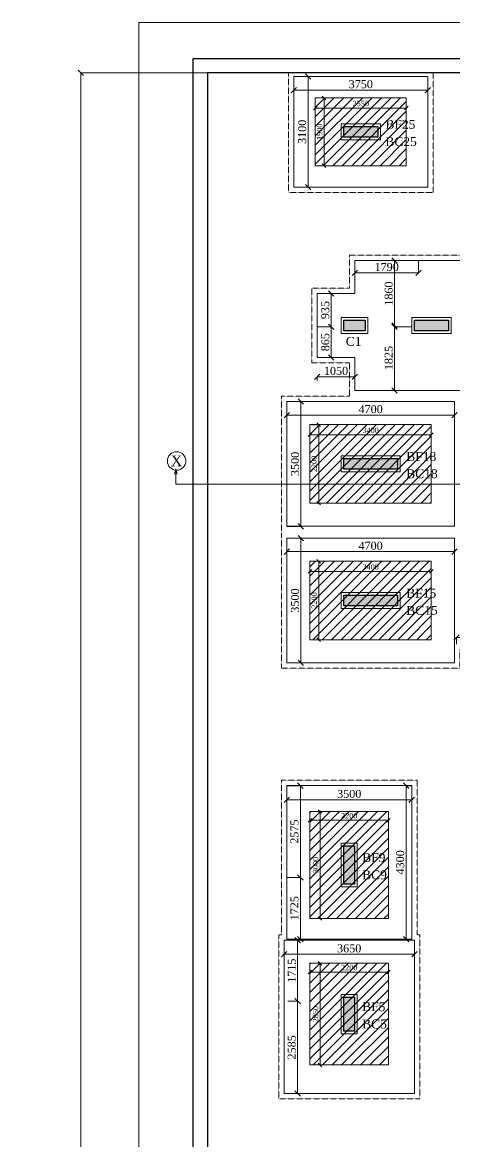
# Model space of a CAD drawing. Header units: inches. Extents: x 10943721 to 11147402, y -2794197 to -2693110.
# Drawn here: x 11012757 to 11024865, y -2724487 to -2693110 of the extents above; entities that cross this region are included whole.
import ezdxf

# ---------------------------------------------------------------- set-up
doc = ezdxf.new("R2010")
doc.units = ezdxf.units.IN
doc.header["$LTSCALE"] = 0.5
doc.header["$MEASUREMENT"] = 0
doc.header["$PDMODE"] = 34
doc.header["$PDSIZE"] = 50
doc.linetypes.add('HIDDEN', pattern=[9.525, 6.35, -3.175])
doc.layers.get('0').update_dxf_attribs({"lineweight": 0})
for name, color, linetype, lineweight in [('S-C0-UP TO B1', 4, 'Continuous', 30), ('S-C3-UP TO HP', 6, 'Continuous', 25), ('S-FOUND-PEDESTAL', 8, 'Continuous', 5), ('S-FOUND-TEXT COL', 7, 'Continuous', 0), ('S-FOUND-TEXT FOOTING', 7, 'Continuous', 0), ('S-SECTION-MARK', 124, 'Continuous', 0), ('S_FOUND-TEXT', 7, 'Continuous', 0), ('S_FOUND_DIM', 7, 'Continuous', 9), ('S_FOUND_DIM-1', 7, 'Continuous', 9), ('S_FOUND_EXCAVATION', 253, 'HIDDEN', 5), ('S_FOUND_FOOTING', 7, 'Continuous', 15), ('S_FOUND_FOOTING-1', 7, 'Continuous', 9)]:
    doc.layers.add(name, color=color, linetype=linetype, lineweight=lineweight)
doc.layers.add('S_HATCH', color=250, linetype='Continuous', lineweight=5, transparency=0.5)
doc.styles.add('SHEET TEXT', font='times.ttf')
doc.styles.get("Standard").update_dxf_attribs({"font": 'times.ttf'})
doc.styles.add('TEXT', font='times.ttf')
doc.dimstyles.new('DIM FOOTING', dxfattribs={"dimtxt": 250, "dimasz": 150, "dimexe": 0.18, "dimexo": 0.0625, "dimgap": 50, "dimtad": 1, "dimtoh": 1, "dimdec": 0, "dimzin": 0, "dimdsep": 46, "dimtxsty": 'Standard', "dimblk": 'OBLIQUE', "dimcen": 0.09, "dimclrd": 256, "dimclre": 256, "dimclrt": 256, "dimadec": 0, "dimazin": 0, "dimtfac": 1, "dimtdec": 0, "dimtofl": 0, "dimtmove": 0, "dimatfit": 3, "dimfxl": 1, "dimtolj": 1, "dimtzin": 0, "dimlwd": -1, "dimlwe": -1, "dimarcsym": 0})
doc.dimstyles.new('S_DIM', dxfattribs={"dimtxt": 75, "dimasz": 35, "dimexe": 35, "dimexo": 50, "dimgap": 25, "dimtad": 1, "dimdec": 0, "dimzin": 0, "dimdsep": 46, "dimtxsty": 'Standard', "dimblk": 'OBLIQUE', "dimcen": 0.09, "dimdle": 15, "dimclrd": 256, "dimclre": 256, "dimclrt": 256, "dimadec": 0, "dimazin": 0, "dimtfac": 1, "dimtdec": 0, "dimtofl": 0, "dimtmove": 0, "dimatfit": 3, "dimfxl": 1, "dimtolj": 1, "dimtzin": 0, "dimlwd": -1, "dimlwe": -1, "dimarcsym": 0})
doc.dimstyles.get("Standard").update_dxf_attribs({"dimtxt": 0.18, "dimasz": 0.18, "dimexe": 0.18, "dimexo": 0.0625, "dimgap": 0.09, "dimtad": 0, "dimtih": 1, "dimtoh": 1, "dimdec": 4, "dimzin": 0, "dimdsep": 46, "dimtxsty": 'Standard', "dimcen": 0.09, "dimadec": 0, "dimazin": 0, "dimtfac": 1, "dimtdec": 4, "dimtofl": 0, "dimtmove": 0, "dimatfit": 3, "dimfxl": 1, "dimtolj": 1, "dimtzin": 0, "dimarcsym": 0})

# ---------------------------------------------------------------- blocks, each defined once
blk = doc.blocks.new('_Oblique')
at = {"color": 0, "linetype": 'ByBlock', "lineweight": -2}
blk.add_line((-0.5, -0.5), (0.5, 0.5), dxfattribs=at)
blk = doc.blocks.new('*D156')
at = {"layer": 'Defpoints', "color": 0, "transparency": 16777216}
for p in [(11020087, -2718838), (11023737, -2718838), (11020087, -2719235)]:
    blk.add_point(p, dxfattribs=at)
at = {"layer": 'S_FOUND_DIM', "transparency": 16777216}
for p, q in [((11020087, -2718838), (11020087, -2719235)), ((11023737, -2718838), (11023737, -2719235)), ((11023737, -2719235), (11020087, -2719235))]:
    blk.add_line(p, q, dxfattribs=at)
at = {"layer": 'S_FOUND_DIM', "transparency": 16777216, "xscale": 150, "yscale": 150, "zscale": 150, "rotation": 180}
blk.add_blockref('_Oblique', (11020087, -2719235), dxfattribs=at)
at = {"layer": 'S_FOUND_DIM', "transparency": 16777216, "xscale": 150, "yscale": 150, "zscale": 150}
blk.add_blockref('_Oblique', (11023737, -2719235), dxfattribs=at)
at = {"layer": 'S_FOUND_DIM', "transparency": 16777216, "insert": (11021912, -2719070), "char_height": 225, "attachment_point": 5}
blk.add_mtext('\\A1;3650', dxfattribs=at)
blk = doc.blocks.new('*D157')
at = {"layer": 'Defpoints', "color": 0, "transparency": 16777216}
for p in [(11020087, -2718838), (11020468, -2718838), (11020189, -2720553)]:
    blk.add_point(p, dxfattribs=at)
at = {"layer": 'S_FOUND_DIM', "transparency": 16777216}
for p, q in [((11020087, -2718838), (11020468, -2718838)), ((11020468, -2720553), (11020468, -2718838)), ((11020189, -2720553), (11020468, -2720553))]:
    blk.add_line(p, q, dxfattribs=at)
at = {"layer": 'S_FOUND_DIM', "transparency": 16777216, "xscale": 150, "yscale": 150, "zscale": 150}
for p, rotation in [((11020468, -2718838), 90), ((11020468, -2720553), 270)]:
    blk.add_blockref('_Oblique', p, dxfattribs=dict(at, rotation=rotation))
at = {"layer": 'S_FOUND_DIM', "transparency": 16777216, "insert": (11020303, -2719695), "char_height": 225, "attachment_point": 5, "rotation": 90}
blk.add_mtext('\\A1;1715', dxfattribs=at)
blk = doc.blocks.new('*D158')
at = {"layer": 'Defpoints', "color": 0, "transparency": 16777216}
for p in [(11020812, -2719488), (11020812, -2722338), (11021096, -2722338)]:
    blk.add_point(p, dxfattribs=at)
at = {"layer": 'S_FOUND_DIM-1', "transparency": 16777216}
for p, q in [((11020862, -2719488), (11021131, -2719488)), ((11021096, -2719473), (11021096, -2722353)), ((11020862, -2722338), (11021131, -2722338))]:
    blk.add_line(p, q, dxfattribs=at)
at = {"layer": 'S_FOUND_DIM-1', "transparency": 16777216, "xscale": 100, "yscale": 100, "zscale": 100}
for p, rotation in [((11021096, -2719488), 90), ((11021096, -2722338), 270)]:
    blk.add_blockref('_Oblique', p, dxfattribs=dict(at, rotation=rotation))
at = {"layer": 'S_FOUND_DIM-1', "transparency": 16777216, "insert": (11020970, -2720913), "char_height": 150, "attachment_point": 5, "rotation": 90}
blk.add_mtext('\\A1;2850', dxfattribs=at)
blk = doc.blocks.new('*D159')
at = {"layer": 'Defpoints', "color": 0, "transparency": 16777216}
for p in [(11020812, -2719488), (11023012, -2719488), (11023012, -2719734)]:
    blk.add_point(p, dxfattribs=at)
at = {"layer": 'S_FOUND_DIM-1', "transparency": 16777216}
for p, q in [((11020812, -2719538), (11020812, -2719769)), ((11023012, -2719538), (11023012, -2719769)), ((11020797, -2719734), (11023027, -2719734))]:
    blk.add_line(p, q, dxfattribs=at)
at = {"layer": 'S_FOUND_DIM-1', "transparency": 16777216, "xscale": 100, "yscale": 100, "zscale": 100, "rotation": 180}
blk.add_blockref('_Oblique', (11020812, -2719734), dxfattribs=at)
at = {"layer": 'S_FOUND_DIM-1', "transparency": 16777216, "xscale": 100, "yscale": 100, "zscale": 100}
blk.add_blockref('_Oblique', (11023012, -2719734), dxfattribs=at)
at = {"layer": 'S_FOUND_DIM-1', "transparency": 16777216, "insert": (11021912, -2719607), "char_height": 150, "attachment_point": 5}
blk.add_mtext('\\A1;2200', dxfattribs=at)
blk = doc.blocks.new('*D170')
at = {"layer": 'Defpoints', "color": 0, "transparency": 16777216}
for p in [(11020162, -2714508), (11023662, -2714508), (11020162, -2714905)]:
    blk.add_point(p, dxfattribs=at)
at = {"layer": 'S_FOUND_DIM', "transparency": 16777216}
for p, q in [((11020162, -2714508), (11020162, -2714905)), ((11023662, -2714508), (11023662, -2714905)), ((11023662, -2714905), (11020162, -2714905))]:
    blk.add_line(p, q, dxfattribs=at)
at = {"layer": 'S_FOUND_DIM', "transparency": 16777216, "xscale": 150, "yscale": 150, "zscale": 150, "rotation": 180}
blk.add_blockref('_Oblique', (11020162, -2714905), dxfattribs=at)
at = {"layer": 'S_FOUND_DIM', "transparency": 16777216, "xscale": 150, "yscale": 150, "zscale": 150}
blk.add_blockref('_Oblique', (11023662, -2714905), dxfattribs=at)
at = {"layer": 'S_FOUND_DIM', "transparency": 16777216, "insert": (11021912, -2714740), "char_height": 225, "attachment_point": 5}
blk.add_mtext('\\A1;3500', dxfattribs=at)
blk = doc.blocks.new('*D171')
at = {"layer": 'Defpoints', "color": 0, "transparency": 16777216}
for p in [(11020162, -2714508), (11020543, -2714508), (11020162, -2717083)]:
    blk.add_point(p, dxfattribs=at)
at = {"layer": 'S_FOUND_DIM', "transparency": 16777216}
for p, q in [((11020162, -2714508), (11020543, -2714508)), ((11020543, -2717083), (11020543, -2714508)), ((11020162, -2717083), (11020543, -2717083))]:
    blk.add_line(p, q, dxfattribs=at)
at = {"layer": 'S_FOUND_DIM', "transparency": 16777216, "xscale": 150, "yscale": 150, "zscale": 150}
for p, rotation in [((11020543, -2714508), 90), ((11020543, -2717083), 270)]:
    blk.add_blockref('_Oblique', p, dxfattribs=dict(at, rotation=rotation))
at = {"layer": 'S_FOUND_DIM', "transparency": 16777216, "insert": (11020378, -2715795), "char_height": 225, "attachment_point": 5, "rotation": 90}
blk.add_mtext('\\A1;2575', dxfattribs=at)
blk = doc.blocks.new('*D172')
at = {"layer": 'Defpoints', "color": 0, "transparency": 16777216}
for p in [(11020812, -2715233), (11020812, -2718233), (11021096, -2718233)]:
    blk.add_point(p, dxfattribs=at)
at = {"layer": 'S_FOUND_DIM-1', "transparency": 16777216}
for p, q in [((11020862, -2715233), (11021131, -2715233)), ((11021096, -2715218), (11021096, -2718248)), ((11020862, -2718233), (11021131, -2718233))]:
    blk.add_line(p, q, dxfattribs=at)
at = {"layer": 'S_FOUND_DIM-1', "transparency": 16777216, "xscale": 100, "yscale": 100, "zscale": 100}
for p, rotation in [((11021096, -2715233), 90), ((11021096, -2718233), 270)]:
    blk.add_blockref('_Oblique', p, dxfattribs=dict(at, rotation=rotation))
at = {"layer": 'S_FOUND_DIM-1', "transparency": 16777216, "insert": (11020970, -2716733), "char_height": 150, "attachment_point": 5, "rotation": 90}
blk.add_mtext('\\A1;3000', dxfattribs=at)
blk = doc.blocks.new('*D173')
at = {"layer": 'Defpoints', "color": 0, "transparency": 16777216}
for p in [(11020812, -2715233), (11023012, -2715233), (11023012, -2715479)]:
    blk.add_point(p, dxfattribs=at)
at = {"layer": 'S_FOUND_DIM-1', "transparency": 16777216}
for p, q in [((11020812, -2715283), (11020812, -2715514)), ((11023012, -2715283), (11023012, -2715514)), ((11020797, -2715479), (11023027, -2715479))]:
    blk.add_line(p, q, dxfattribs=at)
at = {"layer": 'S_FOUND_DIM-1', "transparency": 16777216, "xscale": 100, "yscale": 100, "zscale": 100, "rotation": 180}
blk.add_blockref('_Oblique', (11020812, -2715479), dxfattribs=at)
at = {"layer": 'S_FOUND_DIM-1', "transparency": 16777216, "xscale": 100, "yscale": 100, "zscale": 100}
blk.add_blockref('_Oblique', (11023012, -2715479), dxfattribs=at)
at = {"layer": 'S_FOUND_DIM-1', "transparency": 16777216, "insert": (11021912, -2715352), "char_height": 150, "attachment_point": 5}
blk.add_mtext('\\A1;2200', dxfattribs=at)
blk = doc.blocks.new('*D174')
at = {"layer": 'Defpoints', "color": 0, "transparency": 16777216}
for p in [(11020162, -2707568), (11020162, -2711068), (11020559, -2711068)]:
    blk.add_point(p, dxfattribs=at)
at = {"layer": 'S_FOUND_DIM', "transparency": 16777216}
for p, q in [((11020162, -2707568), (11020560, -2707568)), ((11020559, -2707568), (11020559, -2711068)), ((11020162, -2711068), (11020560, -2711068))]:
    blk.add_line(p, q, dxfattribs=at)
at = {"layer": 'S_FOUND_DIM', "transparency": 16777216, "xscale": 150, "yscale": 150, "zscale": 150}
for p, rotation in [((11020559, -2707568), 90), ((11020559, -2711068), 270)]:
    blk.add_blockref('_Oblique', p, dxfattribs=dict(at, rotation=rotation))
at = {"layer": 'S_FOUND_DIM', "transparency": 16777216, "insert": (11020395, -2709318), "char_height": 225, "attachment_point": 5, "rotation": 90}
blk.add_mtext('\\A1;3500', dxfattribs=at)
blk = doc.blocks.new('*D175')
at = {"layer": 'Defpoints', "color": 0, "transparency": 16777216}
for p in [(11020162, -2707568), (11024862, -2707568), (11020162, -2707948)]:
    blk.add_point(p, dxfattribs=at)
at = {"layer": 'S_FOUND_DIM', "transparency": 16777216}
for p, q in [((11020162, -2707568), (11020162, -2707949)), ((11024862, -2707568), (11024862, -2707949)), ((11024862, -2707948), (11020162, -2707948))]:
    blk.add_line(p, q, dxfattribs=at)
at = {"layer": 'S_FOUND_DIM', "transparency": 16777216, "xscale": 150, "yscale": 150, "zscale": 150, "rotation": 180}
blk.add_blockref('_Oblique', (11020162, -2707948), dxfattribs=at)
at = {"layer": 'S_FOUND_DIM', "transparency": 16777216, "xscale": 150, "yscale": 150, "zscale": 150}
blk.add_blockref('_Oblique', (11024862, -2707948), dxfattribs=at)
at = {"layer": 'S_FOUND_DIM', "transparency": 16777216, "insert": (11022512, -2707784), "char_height": 225, "attachment_point": 5}
blk.add_mtext('\\A1;4700', dxfattribs=at)
blk = doc.blocks.new('*D176')
at = {"layer": 'Defpoints', "color": 0, "transparency": 16777216}
for p in [(11020812, -2708218), (11024212, -2708218), (11024212, -2708501)]:
    blk.add_point(p, dxfattribs=at)
at = {"layer": 'S_FOUND_DIM-1', "transparency": 16777216}
for p, q in [((11020812, -2708268), (11020812, -2708536)), ((11024212, -2708268), (11024212, -2708536)), ((11020797, -2708501), (11024227, -2708501))]:
    blk.add_line(p, q, dxfattribs=at)
at = {"layer": 'S_FOUND_DIM-1', "transparency": 16777216, "xscale": 100, "yscale": 100, "zscale": 100, "rotation": 180}
blk.add_blockref('_Oblique', (11020812, -2708501), dxfattribs=at)
at = {"layer": 'S_FOUND_DIM-1', "transparency": 16777216, "xscale": 100, "yscale": 100, "zscale": 100}
blk.add_blockref('_Oblique', (11024212, -2708501), dxfattribs=at)
at = {"layer": 'S_FOUND_DIM-1', "transparency": 16777216, "insert": (11022512, -2708375), "char_height": 150, "attachment_point": 5}
blk.add_mtext('\\A1;3400', dxfattribs=at)
blk = doc.blocks.new('*D177')
at = {"layer": 'Defpoints', "color": 0, "transparency": 16777216}
for p in [(11020812, -2708218), (11021058, -2708218), (11020812, -2710418)]:
    blk.add_point(p, dxfattribs=at)
at = {"layer": 'S_FOUND_DIM-1', "transparency": 16777216}
for p, q in [((11020862, -2708218), (11021093, -2708218)), ((11021058, -2710433), (11021058, -2708203)), ((11020862, -2710418), (11021093, -2710418))]:
    blk.add_line(p, q, dxfattribs=at)
at = {"layer": 'S_FOUND_DIM-1', "transparency": 16777216, "xscale": 100, "yscale": 100, "zscale": 100}
for p, rotation in [((11021058, -2708218), 90), ((11021058, -2710418), 270)]:
    blk.add_blockref('_Oblique', p, dxfattribs=dict(at, rotation=rotation))
at = {"layer": 'S_FOUND_DIM-1', "transparency": 16777216, "insert": (11020932, -2709318), "char_height": 150, "attachment_point": 5, "rotation": 90}
blk.add_mtext('\\A1;2200', dxfattribs=at)
blk = doc.blocks.new('*D183')
at = {"layer": 'Defpoints', "color": 0, "transparency": 16777216}
for p in [(11020162, -2703738), (11020162, -2707238), (11020559, -2707238)]:
    blk.add_point(p, dxfattribs=at)
at = {"layer": 'S_FOUND_DIM', "transparency": 16777216}
for p, q in [((11020162, -2703738), (11020560, -2703738)), ((11020559, -2703738), (11020559, -2707238)), ((11020162, -2707238), (11020560, -2707238))]:
    blk.add_line(p, q, dxfattribs=at)
at = {"layer": 'S_FOUND_DIM', "transparency": 16777216, "xscale": 150, "yscale": 150, "zscale": 150}
for p, rotation in [((11020559, -2703738), 90), ((11020559, -2707238), 270)]:
    blk.add_blockref('_Oblique', p, dxfattribs=dict(at, rotation=rotation))
at = {"layer": 'S_FOUND_DIM', "transparency": 16777216, "insert": (11020395, -2705488), "char_height": 225, "attachment_point": 5, "rotation": 90}
blk.add_mtext('\\A1;3500', dxfattribs=at)
blk = doc.blocks.new('*D184')
at = {"layer": 'Defpoints', "color": 0, "transparency": 16777216}
for p in [(11020162, -2703738), (11024862, -2703738), (11020162, -2704118)]:
    blk.add_point(p, dxfattribs=at)
at = {"layer": 'S_FOUND_DIM', "transparency": 16777216}
for p, q in [((11020162, -2703738), (11020162, -2704119)), ((11024862, -2703738), (11024862, -2704119)), ((11024862, -2704118), (11020162, -2704118))]:
    blk.add_line(p, q, dxfattribs=at)
at = {"layer": 'S_FOUND_DIM', "transparency": 16777216, "xscale": 150, "yscale": 150, "zscale": 150, "rotation": 180}
blk.add_blockref('_Oblique', (11020162, -2704118), dxfattribs=at)
at = {"layer": 'S_FOUND_DIM', "transparency": 16777216, "xscale": 150, "yscale": 150, "zscale": 150}
blk.add_blockref('_Oblique', (11024862, -2704118), dxfattribs=at)
at = {"layer": 'S_FOUND_DIM', "transparency": 16777216, "insert": (11022512, -2703954), "char_height": 225, "attachment_point": 5}
blk.add_mtext('\\A1;4700', dxfattribs=at)
blk = doc.blocks.new('*D185')
at = {"layer": 'Defpoints', "color": 0, "transparency": 16777216}
for p in [(11020812, -2704388), (11024212, -2704388), (11024212, -2704671)]:
    blk.add_point(p, dxfattribs=at)
at = {"layer": 'S_FOUND_DIM-1', "transparency": 16777216}
for p, q in [((11020812, -2704438), (11020812, -2704706)), ((11024212, -2704438), (11024212, -2704706)), ((11020797, -2704671), (11024227, -2704671))]:
    blk.add_line(p, q, dxfattribs=at)
at = {"layer": 'S_FOUND_DIM-1', "transparency": 16777216, "xscale": 100, "yscale": 100, "zscale": 100, "rotation": 180}
blk.add_blockref('_Oblique', (11020812, -2704671), dxfattribs=at)
at = {"layer": 'S_FOUND_DIM-1', "transparency": 16777216, "xscale": 100, "yscale": 100, "zscale": 100}
blk.add_blockref('_Oblique', (11024212, -2704671), dxfattribs=at)
at = {"layer": 'S_FOUND_DIM-1', "transparency": 16777216, "insert": (11022512, -2704545), "char_height": 150, "attachment_point": 5}
blk.add_mtext('\\A1;3400', dxfattribs=at)
blk = doc.blocks.new('*D186')
at = {"layer": 'Defpoints', "color": 0, "transparency": 16777216}
for p in [(11020812, -2704388), (11021058, -2704388), (11020812, -2706588)]:
    blk.add_point(p, dxfattribs=at)
at = {"layer": 'S_FOUND_DIM-1', "transparency": 16777216}
for p, q in [((11020862, -2704388), (11021093, -2704388)), ((11021058, -2706603), (11021058, -2704373)), ((11020862, -2706588), (11021093, -2706588))]:
    blk.add_line(p, q, dxfattribs=at)
at = {"layer": 'S_FOUND_DIM-1', "transparency": 16777216, "xscale": 100, "yscale": 100, "zscale": 100}
for p, rotation in [((11021058, -2704388), 90), ((11021058, -2706588), 270)]:
    blk.add_blockref('_Oblique', p, dxfattribs=dict(at, rotation=rotation))
at = {"layer": 'S_FOUND_DIM-1', "transparency": 16777216, "insert": (11020932, -2705488), "char_height": 150, "attachment_point": 5, "rotation": 90}
blk.add_mtext('\\A1;2200', dxfattribs=at)
blk = doc.blocks.new('*D187')
at = {"layer": 'Defpoints', "color": 0, "transparency": 16777216}
for p in [(11020362, -2694628), (11020362, -2697728), (11020759, -2697728)]:
    blk.add_point(p, dxfattribs=at)
at = {"layer": 'S_FOUND_DIM', "transparency": 16777216}
for p, q in [((11020362, -2694628), (11020760, -2694628)), ((11020759, -2694628), (11020759, -2697728)), ((11020362, -2697728), (11020760, -2697728))]:
    blk.add_line(p, q, dxfattribs=at)
at = {"layer": 'S_FOUND_DIM', "transparency": 16777216, "xscale": 150, "yscale": 150, "zscale": 150}
for p, rotation in [((11020759, -2694628), 90), ((11020759, -2697728), 270)]:
    blk.add_blockref('_Oblique', p, dxfattribs=dict(at, rotation=rotation))
at = {"layer": 'S_FOUND_DIM', "transparency": 16777216, "insert": (11020595, -2696178), "char_height": 225, "attachment_point": 5, "rotation": 90}
blk.add_mtext('\\A1;3100', dxfattribs=at)
blk = doc.blocks.new('*D188')
at = {"layer": 'Defpoints', "color": 0, "transparency": 16777216}
for p in [(11020362, -2694628), (11024112, -2694628), (11020362, -2695008)]:
    blk.add_point(p, dxfattribs=at)
at = {"layer": 'S_FOUND_DIM', "transparency": 16777216}
for p, q in [((11020362, -2694628), (11020362, -2695009)), ((11024112, -2694628), (11024112, -2695009)), ((11024112, -2695008), (11020362, -2695008))]:
    blk.add_line(p, q, dxfattribs=at)
at = {"layer": 'S_FOUND_DIM', "transparency": 16777216, "xscale": 150, "yscale": 150, "zscale": 150, "rotation": 180}
blk.add_blockref('_Oblique', (11020362, -2695008), dxfattribs=at)
at = {"layer": 'S_FOUND_DIM', "transparency": 16777216, "xscale": 150, "yscale": 150, "zscale": 150}
blk.add_blockref('_Oblique', (11024112, -2695008), dxfattribs=at)
at = {"layer": 'S_FOUND_DIM', "transparency": 16777216, "insert": (11022237, -2694844), "char_height": 225, "attachment_point": 5}
blk.add_mtext('\\A1;3750', dxfattribs=at)
blk = doc.blocks.new('*D189')
at = {"layer": 'Defpoints', "color": 0, "transparency": 16777216}
for p in [(11020962, -2695228), (11023512, -2695228), (11023512, -2695511)]:
    blk.add_point(p, dxfattribs=at)
at = {"layer": 'S_FOUND_DIM-1', "transparency": 16777216}
for p, q in [((11020947, -2695511), (11023527, -2695511)), ((11020962, -2695278), (11020962, -2695546)), ((11023512, -2695278), (11023512, -2695546))]:
    blk.add_line(p, q, dxfattribs=at)
at = {"layer": 'S_FOUND_DIM-1', "transparency": 16777216, "xscale": 100, "yscale": 100, "zscale": 100, "rotation": 180}
blk.add_blockref('_Oblique', (11020962, -2695511), dxfattribs=at)
at = {"layer": 'S_FOUND_DIM-1', "transparency": 16777216, "xscale": 100, "yscale": 100, "zscale": 100}
blk.add_blockref('_Oblique', (11023512, -2695511), dxfattribs=at)
at = {"layer": 'S_FOUND_DIM-1', "transparency": 16777216, "insert": (11022237, -2695385), "char_height": 150, "attachment_point": 5}
blk.add_mtext('\\A1;2550', dxfattribs=at)
blk = doc.blocks.new('*D190')
at = {"layer": 'Defpoints', "color": 0, "transparency": 16777216}
for p in [(11020962, -2695228), (11021208, -2695228), (11020962, -2697128)]:
    blk.add_point(p, dxfattribs=at)
at = {"layer": 'S_FOUND_DIM-1', "transparency": 16777216}
for p, q in [((11021012, -2695228), (11021243, -2695228)), ((11021208, -2697143), (11021208, -2695213)), ((11021012, -2697128), (11021243, -2697128))]:
    blk.add_line(p, q, dxfattribs=at)
at = {"layer": 'S_FOUND_DIM-1', "transparency": 16777216, "xscale": 100, "yscale": 100, "zscale": 100}
for p, rotation in [((11021208, -2695228), 90), ((11021208, -2697128), 270)]:
    blk.add_blockref('_Oblique', p, dxfattribs=dict(at, rotation=rotation))
at = {"layer": 'S_FOUND_DIM-1', "transparency": 16777216, "insert": (11021082, -2696178), "char_height": 150, "attachment_point": 5, "rotation": 90}
blk.add_mtext('\\A1;1900', dxfattribs=at)
blk = doc.blocks.new('*D367')
at = {"layer": 'Defpoints', "color": 0, "transparency": 16777216}
for p in [(11022067, -2699783), (11023857, -2699783), (11022067, -2700132)]:
    blk.add_point(p, dxfattribs=at)
at = {"layer": 'S_FOUND_DIM', "transparency": 16777216}
for p, q in [((11022067, -2699783), (11022067, -2700133)), ((11023857, -2699783), (11023857, -2700133)), ((11023857, -2700132), (11022067, -2700132))]:
    blk.add_line(p, q, dxfattribs=at)
at = {"layer": 'S_FOUND_DIM', "transparency": 16777216, "xscale": 150, "yscale": 150, "zscale": 150, "rotation": 180}
blk.add_blockref('_Oblique', (11022067, -2700132), dxfattribs=at)
at = {"layer": 'S_FOUND_DIM', "transparency": 16777216, "xscale": 150, "yscale": 150, "zscale": 150}
blk.add_blockref('_Oblique', (11023857, -2700132), dxfattribs=at)
at = {"layer": 'S_FOUND_DIM', "transparency": 16777216, "insert": (11022962, -2699968), "char_height": 225, "attachment_point": 5}
blk.add_mtext('\\A1;1790', dxfattribs=at)
blk = doc.blocks.new('*D369')
at = {"layer": 'Defpoints', "color": 0, "transparency": 16777216}
for p in [(11023142, -2701608), (11023142, -2703433), (11023185, -2703433)]:
    blk.add_point(p, dxfattribs=at)
at = {"layer": 'S_FOUND_DIM', "transparency": 16777216}
for p, q in [((11023142, -2701608), (11023185, -2701608)), ((11023185, -2701608), (11023185, -2703433)), ((11023142, -2703433), (11023185, -2703433))]:
    blk.add_line(p, q, dxfattribs=at)
at = {"layer": 'S_FOUND_DIM', "transparency": 16777216, "xscale": 150, "yscale": 150, "zscale": 150}
for p, rotation in [((11023185, -2701608), 90), ((11023185, -2703433), 270)]:
    blk.add_blockref('_Oblique', p, dxfattribs=dict(at, rotation=rotation))
at = {"layer": 'S_FOUND_DIM', "transparency": 16777216, "insert": (11023020, -2702520), "char_height": 225, "attachment_point": 5, "rotation": 90}
blk.add_mtext('\\A1;1825', dxfattribs=at)
blk = doc.blocks.new('*D370')
at = {"layer": 'Defpoints', "color": 0, "transparency": 16777216}
for p in [(11023185, -2699783), (11023667, -2699783), (11023667, -2701643)]:
    blk.add_point(p, dxfattribs=at)
at = {"layer": 'S_FOUND_DIM', "transparency": 16777216}
for p, q in [((11023667, -2699783), (11023184, -2699783)), ((11023185, -2701643), (11023185, -2699783)), ((11023667, -2701643), (11023184, -2701643))]:
    blk.add_line(p, q, dxfattribs=at)
at = {"layer": 'S_FOUND_DIM', "transparency": 16777216, "xscale": 150, "yscale": 150, "zscale": 150}
for p, rotation in [((11023185, -2699783), 90), ((11023185, -2701643), 270)]:
    blk.add_blockref('_Oblique', p, dxfattribs=dict(at, rotation=rotation))
at = {"layer": 'S_FOUND_DIM', "transparency": 16777216, "insert": (11023020, -2700713), "char_height": 225, "attachment_point": 5, "rotation": 90}
blk.add_mtext('\\A1;1860', dxfattribs=at)
blk = doc.blocks.new('*D371')
at = {"layer": 'Defpoints', "color": 0, "transparency": 16777216}
for p in [(11021017, -2703045), (11021017, -2703151), (11022067, -2703151)]:
    blk.add_point(p, dxfattribs=at)
at = {"layer": 'S_FOUND_DIM', "transparency": 16777216}
for p, q in [((11021017, -2703151), (11021017, -2703045)), ((11022067, -2703045), (11021017, -2703045)), ((11022067, -2703151), (11022067, -2703045))]:
    blk.add_line(p, q, dxfattribs=at)
at = {"layer": 'S_FOUND_DIM', "transparency": 16777216, "xscale": 150, "yscale": 150, "zscale": 150, "rotation": 180}
blk.add_blockref('_Oblique', (11021017, -2703045), dxfattribs=at)
at = {"layer": 'S_FOUND_DIM', "transparency": 16777216, "xscale": 150, "yscale": 150, "zscale": 150}
blk.add_blockref('_Oblique', (11022067, -2703045), dxfattribs=at)
at = {"layer": 'S_FOUND_DIM', "transparency": 16777216, "insert": (11021542, -2702881), "char_height": 225, "attachment_point": 5}
blk.add_mtext('\\A1;1050', dxfattribs=at)
blk = doc.blocks.new('*D372')
at = {"layer": 'Defpoints', "color": 0, "transparency": 16777216}
for p in [(11021017, -2700708), (11021017, -2701643), (11021406, -2701643)]:
    blk.add_point(p, dxfattribs=at)
at = {"layer": 'S_FOUND_DIM', "transparency": 16777216}
for p, q in [((11021017, -2700708), (11021406, -2700708)), ((11021406, -2700708), (11021406, -2701643)), ((11021017, -2701643), (11021406, -2701643))]:
    blk.add_line(p, q, dxfattribs=at)
at = {"layer": 'S_FOUND_DIM', "transparency": 16777216, "xscale": 150, "yscale": 150, "zscale": 150}
for p, rotation in [((11021406, -2700708), 90), ((11021406, -2701643), 270)]:
    blk.add_blockref('_Oblique', p, dxfattribs=dict(at, rotation=rotation))
at = {"layer": 'S_FOUND_DIM', "transparency": 16777216, "insert": (11021241, -2701175), "char_height": 225, "attachment_point": 5, "rotation": 90}
blk.add_mtext('\\A1;935', dxfattribs=at)
blk = doc.blocks.new('*D373')
at = {"layer": 'Defpoints', "color": 0, "transparency": 16777216}
for p in [(11021017, -2701643), (11021017, -2702508), (11021406, -2702508)]:
    blk.add_point(p, dxfattribs=at)
at = {"layer": 'S_FOUND_DIM', "transparency": 16777216}
for p, q in [((11021017, -2701643), (11021406, -2701643)), ((11021406, -2701643), (11021406, -2702508)), ((11021017, -2702508), (11021406, -2702508))]:
    blk.add_line(p, q, dxfattribs=at)
at = {"layer": 'S_FOUND_DIM', "transparency": 16777216, "xscale": 150, "yscale": 150, "zscale": 150}
for p, rotation in [((11021406, -2701643), 90), ((11021406, -2702508), 270)]:
    blk.add_blockref('_Oblique', p, dxfattribs=dict(at, rotation=rotation))
at = {"layer": 'S_FOUND_DIM', "transparency": 16777216, "insert": (11021242, -2702075), "char_height": 225, "attachment_point": 5, "rotation": 90}
blk.add_mtext('\\A1;865', dxfattribs=at)
blk = doc.blocks.new('*D289')
at = {"layer": 'Defpoints', "color": 0, "transparency": 16777216}
for p in [(11020162, -2717083), (11020162, -2718808), (11020543, -2718808)]:
    blk.add_point(p, dxfattribs=at)
at = {"layer": 'S_FOUND_DIM', "transparency": 16777216}
for p, q in [((11020162, -2717083), (11020543, -2717083)), ((11020543, -2717083), (11020543, -2718808)), ((11020162, -2718808), (11020543, -2718808))]:
    blk.add_line(p, q, dxfattribs=at)
at = {"layer": 'S_FOUND_DIM', "transparency": 16777216, "xscale": 150, "yscale": 150, "zscale": 150}
for p, rotation in [((11020543, -2717083), 90), ((11020543, -2718808), 270)]:
    blk.add_blockref('_Oblique', p, dxfattribs=dict(at, rotation=rotation))
at = {"layer": 'S_FOUND_DIM', "transparency": 16777216, "insert": (11020378, -2717945), "char_height": 225, "attachment_point": 5, "rotation": 90}
blk.add_mtext('\\A1;1725', dxfattribs=at)
blk = doc.blocks.new('*D290')
at = {"layer": 'Defpoints', "color": 0, "transparency": 16777216}
for p in [(11020189, -2720553), (11020087, -2723138), (11020468, -2723138)]:
    blk.add_point(p, dxfattribs=at)
at = {"layer": 'S_FOUND_DIM', "transparency": 16777216}
for p, q in [((11020189, -2720553), (11020468, -2720553)), ((11020468, -2720553), (11020468, -2723138)), ((11020087, -2723138), (11020468, -2723138))]:
    blk.add_line(p, q, dxfattribs=at)
at = {"layer": 'S_FOUND_DIM', "transparency": 16777216, "xscale": 150, "yscale": 150, "zscale": 150}
for p, rotation in [((11020468, -2720553), 90), ((11020468, -2723138), 270)]:
    blk.add_blockref('_Oblique', p, dxfattribs=dict(at, rotation=rotation))
at = {"layer": 'S_FOUND_DIM', "transparency": 16777216, "insert": (11020303, -2721845), "char_height": 225, "attachment_point": 5, "rotation": 90}
blk.add_mtext('\\A1;2585', dxfattribs=at)
blk = doc.blocks.new('*D299')
at = {"layer": 'Defpoints', "color": 0, "transparency": 16777216}
for p in [(11023505, -2714508), (11023662, -2714508), (11023662, -2718808)]:
    blk.add_point(p, dxfattribs=at)
at = {"layer": 'S_FOUND_DIM', "transparency": 16777216}
for p, q in [((11023662, -2714508), (11023504, -2714508)), ((11023505, -2718808), (11023505, -2714508)), ((11023662, -2718808), (11023504, -2718808))]:
    blk.add_line(p, q, dxfattribs=at)
at = {"layer": 'S_FOUND_DIM', "transparency": 16777216, "xscale": 150, "yscale": 150, "zscale": 150}
for p, rotation in [((11023505, -2714508), 90), ((11023505, -2718808), 270)]:
    blk.add_blockref('_Oblique', p, dxfattribs=dict(at, rotation=rotation))
at = {"layer": 'S_FOUND_DIM', "transparency": 16777216, "insert": (11023340, -2716658), "char_height": 225, "attachment_point": 5, "rotation": 90}
blk.add_mtext('\\A1;4300', dxfattribs=at)
blk = doc.blocks.new('*D251')
at = {"layer": 'Defpoints', "color": 0, "transparency": 16777216}
for p in [(11024917, -2710355), (11024917, -2710543), (11027527, -2710543)]:
    blk.add_point(p, dxfattribs=at)
at = {"layer": 'S_FOUND_DIM', "transparency": 16777216}
for p, q in [((11024917, -2710542), (11024917, -2710355)), ((11027527, -2710355), (11024917, -2710355)), ((11027527, -2710542), (11027527, -2710355))]:
    blk.add_line(p, q, dxfattribs=at)
at = {"layer": 'S_FOUND_DIM', "transparency": 16777216, "xscale": 150, "yscale": 150, "zscale": 150, "rotation": 180}
blk.add_blockref('_Oblique', (11024917, -2710355), dxfattribs=at)
at = {"layer": 'S_FOUND_DIM', "transparency": 16777216, "xscale": 150, "yscale": 150, "zscale": 150}
blk.add_blockref('_Oblique', (11027527, -2710355), dxfattribs=at)
at = {"layer": 'S_FOUND_DIM', "transparency": 16777216, "insert": (11026222, -2710191), "char_height": 225, "attachment_point": 5}
blk.add_mtext('\\A1;2610', dxfattribs=at)
blk = doc.blocks.new('*D383')
at = {"transparency": 16777216}
for p, q in [((11017942, -2694525), (11014392, -2694525)), ((11014392, -2758525), (11014392, -2694525)), ((11012757, -2758525), (11014392, -2758525))]:
    blk.add_line(p, q, dxfattribs=at)
at = {"layer": 'Defpoints', "color": 0, "transparency": 16777216}
for p in [(11014392, -2694525), (11017942, -2694525), (11012757, -2758525)]:
    blk.add_point(p, dxfattribs=at)
at = {"transparency": 16777216, "xscale": 150, "yscale": 150, "zscale": 150}
for p, rotation in [((11014392, -2694525), 90), ((11014392, -2758525), 270)]:
    blk.add_blockref('_Oblique', p, dxfattribs=dict(at, rotation=rotation))
at = {"transparency": 16777216, "insert": (11014215, -2726525), "char_height": 250, "attachment_point": 5, "rotation": 90}
blk.add_mtext('\\A1;64000', dxfattribs=at)

msp = doc.modelspace()

# ---------------------------------------------------------------- hatches: boundary and pattern name
at = {"layer": 'S-C0-UP TO B1'}
h = msp.add_hatch(color=250, dxfattribs=at)
h.dxf.hatch_style = 1
h.paths.add_polyline_path([(11022362, -2701457.5), (11022362, -2701757.5), (11021762, -2701757.5), (11021762, -2701457.5)])
at = {"layer": 'S-C3-UP TO HP'}
h = msp.add_hatch(color=250, dxfattribs=at)
h.dxf.hatch_style = 1
h.paths.add_polyline_path([(11021762, -2696327.5), (11021762, -2696027.5), (11022712, -2696027.5), (11022712, -2696327.5)])
h = msp.add_hatch(color=250, dxfattribs=at)
h.dxf.hatch_style = 1
h.paths.add_polyline_path([(11023742, -2701757.5), (11023742, -2701457.5), (11024692, -2701457.5), (11024692, -2701757.5)])
h = msp.add_hatch(color=250, dxfattribs=at)
h.dxf.hatch_style = 1
h.paths.add_polyline_path([(11021762, -2705637.5), (11023262, -2705637.5), (11023262, -2705337.5), (11021762, -2705337.5)])
h = msp.add_hatch(color=250, dxfattribs=at)
h.dxf.hatch_style = 1
h.paths.add_polyline_path([(11021762, -2709467.5), (11023262, -2709467.5), (11023262, -2709167.5), (11021762, -2709167.5)])
h = msp.add_hatch(color=250, dxfattribs=at)
h.dxf.hatch_style = 1
h.paths.add_polyline_path([(11021762, -2716197.5), (11022062, -2716197.5), (11022062, -2717267.5), (11021762, -2717267.5)])
h = msp.add_hatch(color=250, dxfattribs=at)
h.dxf.hatch_style = 1
h.paths.add_polyline_path([(11021762, -2720437.5), (11022062, -2720437.5), (11022062, -2721387.5), (11021762, -2721387.5)])
at = {"layer": 'S_HATCH'}
h = msp.add_hatch(dxfattribs=at)
h.set_pattern_fill('ANSI31', color=250, scale=1500)
h.paths.add_polyline_path([(11039477, -2708442.5), (11039477, -2710742.5), (11041127, -2710742.5), (11041127, -2708442.5)])
h.paths.add_polyline_path([(11039477, -2702502.5), (11039477, -2704802.5), (11041127, -2704802.5), (11041127, -2702502.5)])
h.paths.add_polyline_path([(11036443.4, -2716042.5), (11036443.4, -2723062.5), (11033143.4, -2723062.5), (11033143.4, -2716042.5)])
h.paths.add_polyline_path([(11028467, -2711292.5), (11033747, -2711292.5), (11033747, -2713392.5), (11028467, -2713392.5)])
h.paths.add_polyline_path([(11030092, -2704737.5), (11032742, -2704737.5), (11032742, -2702737.5), (11030092, -2702737.5)])
h.paths.add_polyline_path([(11039477, -2695302.5), (11039477, -2697602.5), (11041127, -2697602.5), (11041127, -2695302.5)])
h.paths.add_polyline_path([(11035762, -2697127.5), (11038312, -2697127.5), (11038312, -2695227.5), (11035762, -2695227.5)])
h.paths.add_polyline_path([(11030792, -2697127.5), (11033342, -2697127.5), (11033342, -2695227.5), (11030792, -2695227.5)])
h.paths.add_polyline_path([(11025892, -2697127.5), (11028442, -2697127.5), (11028442, -2695227.5), (11025892, -2695227.5)])
h.paths.add_polyline_path([(11020962, -2697127.5), (11023512, -2697127.5), (11023512, -2695227.5), (11020962, -2695227.5)])
h.paths.add_polyline_path([(11020812, -2706587.5), (11024212, -2706587.5), (11024212, -2704387.5), (11020812, -2704387.5)])
h.paths.add_polyline_path([(11020812, -2710417.5), (11024212, -2710417.5), (11024212, -2708217.5), (11020812, -2708217.5)])
h.paths.add_polyline_path([(11020812, -2715232.5), (11020812, -2718232.5), (11023012, -2718232.5), (11023012, -2715232.5)])
h.paths.add_polyline_path([(11039202, -2715232.5), (11039202, -2718232.5), (11041402, -2718232.5), (11041402, -2715232.5)])
h.paths.add_polyline_path([(11025767, -2716042.5), (11025767, -2723062.5), (11029067, -2723062.5), (11029067, -2716042.5)])
h.paths.add_polyline_path([(11039202, -2719487.5), (11039202, -2722337.5), (11041402, -2722337.5), (11041402, -2719487.5)])
h.paths.add_polyline_path([(11020812, -2719487.5), (11020812, -2722337.5), (11023012, -2722337.5), (11023012, -2719487.5)])
h.paths.add_polyline_path([(11039102, -2728387.5), (11039102, -2731137.5), (11041352, -2731137.5), (11041352, -2728387.5)])
h.paths.add_polyline_path([(11020862, -2728387.5), (11020862, -2731137.5), (11023112, -2731137.5), (11023112, -2728387.5)])

# ---------------------------------------------------------------- linework, layer by layer
at = {"color": 1}
msp.add_lwpolyline([(11016019.1, -2693110.2), (11045291.9, -2693110.2), (11045291.9, -2787453.4), (11016019.1, -2787453.4)], close=True, dxfattribs=at)
at = {"layer": 'S-C0-UP TO B1'}
for points in [[(11043402, -2785947.5), (11043402, -2694127.5), (11017527.3, -2694127.5), (11017527.3, -2785947.5)], [(11043016.5, -2785544.7), (11043016.5, -2694524.7), (11017941.7, -2694524.7), (11017941.7, -2785544.7)], [(11022362, -2701457.5), (11022362, -2701757.5), (11021762, -2701757.5), (11021762, -2701457.5)]]:
    msp.add_lwpolyline(points, close=True, dxfattribs=at)
at = {"layer": 'S-C3-UP TO HP'}
for points in [[(11021762, -2696327.5), (11021762, -2696027.5), (11022712, -2696027.5), (11022712, -2696327.5)], [(11023742, -2701757.5), (11023742, -2701457.5), (11024692, -2701457.5), (11024692, -2701757.5)], [(11021762, -2716197.5), (11022062, -2716197.5), (11022062, -2717267.5), (11021762, -2717267.5)], [(11021762, -2720437.5), (11022062, -2720437.5), (11022062, -2721387.5), (11021762, -2721387.5)]]:
    msp.add_lwpolyline(points, close=True, dxfattribs=at)
at = {"layer": 'S-C3-UP TO HP', "color": 6}
for points in [[(11021762, -2705637.5), (11021762, -2705337.5), (11023262, -2705337.5), (11023262, -2705637.5)], [(11021762, -2709467.5), (11021762, -2709167.5), (11023262, -2709167.5), (11023262, -2709467.5)]]:
    msp.add_lwpolyline(points, close=True, dxfattribs=at)
at = {"layer": 'S-FOUND-PEDESTAL'}
for points in [[(11021687, -2696402.5), (11021687, -2695952.5), (11022787, -2695952.5), (11022787, -2696402.5)], [(11022437, -2701382.5), (11022437, -2701832.5), (11021687, -2701832.5), (11021687, -2701382.5)], [(11023667, -2701832.5), (11023667, -2701382.5), (11024767, -2701382.5), (11024767, -2701832.5)], [(11021687, -2705712.5), (11021687, -2705262.5), (11023337, -2705262.5), (11023337, -2705712.5)], [(11021687, -2709542.5), (11021687, -2709092.5), (11023337, -2709092.5), (11023337, -2709542.5)], [(11021687, -2716122.5), (11022137, -2716122.5), (11022137, -2717342.5), (11021687, -2717342.5)], [(11021687, -2720362.5), (11022137, -2720362.5), (11022137, -2721462.5), (11021687, -2721462.5)]]:
    msp.add_lwpolyline(points, close=True, dxfattribs=at)
at = {"layer": 'S-SECTION-MARK'}
msp.add_circle((11017078.1, -2705405.2, 0), 258.8, dxfattribs=at)
at = {"layer": 'S_FOUND_EXCAVATION'}
for points in [[(11020212, -2694527.5), (11020212, -2697877.5), (11024262, -2697877.5), (11024262, -2694527.5)], [(11021917.1, -2700557.5), (11021917.1, -2699632.5), (11029192, -2699632.5), (11029192, -2701987.5)], [(11021917.1, -2700557.5), (11020867, -2700557.5), (11020867, -2702657.5), (11021917.1, -2702657.5)], [(11021917.1, -2703587.5), (11021917.1, -2702657.5)], [(11021917.1, -2703587.5), (11020012, -2703587.5), (11020012, -2707387.5)], [(11020012, -2707417.5), (11020012, -2711217.5), (11025012, -2711217.5), (11025012, -2710692.5)], [(11023812, -2718687.5), (11023812, -2714357.5), (11020012, -2714357.5), (11020012, -2718687.5)], [(11020012, -2718687.5), (11019937, -2718687.5), (11019937, -2723287.5), (11023887, -2723287.5), (11023887, -2718687.5), (11023812, -2718687.5)]]:
    msp.add_lwpolyline(points, dxfattribs=at)
at = {"layer": 'S_FOUND_FOOTING', "color": 3}
msp.add_lwpolyline([(11020362, -2697727.5), (11024112, -2697727.5), (11024112, -2694627.5), (11020362, -2694627.5)], close=True, dxfattribs=at)
at = {"layer": 'S_FOUND_FOOTING', "color": 1}
for points in [[(11022067.1, -2700707.5), (11022067.1, -2699782.5), (11029042, -2699782.5), (11029042, -2703432.5), (11022067.1, -2703432.5), (11022067.1, -2702507.5)], [(11022067.1, -2700707.5), (11021017, -2700707.5), (11021017, -2702507.5), (11022067.1, -2702507.5)]]:
    msp.add_lwpolyline(points, dxfattribs=at)
at = {"layer": 'S_FOUND_FOOTING', "color": 209}
for points in [[(11020162, -2707237.5), (11024862, -2707237.5), (11024862, -2703737.5), (11020162, -2703737.5)], [(11020162, -2711067.5), (11024862, -2711067.5), (11024862, -2707567.5), (11020162, -2707567.5)]]:
    msp.add_lwpolyline(points, close=True, dxfattribs=at)
at = {"layer": 'S_FOUND_FOOTING', "color": 11}
msp.add_lwpolyline([(11020162, -2714507.5), (11020162, -2718807.5), (11023662, -2718807.5), (11023662, -2714507.5)], close=True, dxfattribs=at)
at = {"layer": 'S_FOUND_FOOTING', "color": 4}
msp.add_lwpolyline([(11020087, -2718837.5), (11020087, -2723137.5), (11023737, -2723137.5), (11023737, -2718837.5)], close=True, dxfattribs=at)
at = {"layer": 'S_FOUND_FOOTING-1', "color": 3}
msp.add_lwpolyline([(11020962, -2697127.5), (11023512, -2697127.5), (11023512, -2695227.5), (11020962, -2695227.5)], close=True, dxfattribs=at)
at = {"layer": 'S_FOUND_FOOTING-1', "color": 209}
for points in [[(11020812, -2706587.5), (11024212, -2706587.5), (11024212, -2704387.5), (11020812, -2704387.5)], [(11020812, -2710417.5), (11024212, -2710417.5), (11024212, -2708217.5), (11020812, -2708217.5)]]:
    msp.add_lwpolyline(points, close=True, dxfattribs=at)
at = {"layer": 'S_FOUND_FOOTING-1', "color": 11}
msp.add_lwpolyline([(11020812, -2715232.5), (11020812, -2718232.5), (11023012, -2718232.5), (11023012, -2715232.5)], close=True, dxfattribs=at)
at = {"layer": 'S_FOUND_FOOTING-1', "color": 4}
msp.add_lwpolyline([(11020812, -2719487.5), (11020812, -2722337.5), (11023012, -2722337.5), (11023012, -2719487.5)], close=True, dxfattribs=at)

# ---------------------------------------------------------------- texts
at = {"layer": 'S-FOUND-TEXT COL', "color": 7, "style": 'SHEET TEXT'}
for s, p in [('BC25', (11022925.2, -2696579.3)), ('C1', (11021815.7, -2702179.2))]:
    msp.add_text(s, height=250, rotation=0.15396, dxfattribs=at).set_placement(p)
at = {"layer": 'S-FOUND-TEXT COL', "color": 6, "style": 'SHEET TEXT'}
for s, p in [('BC18', (11023510.2, -2705889.3)), ('BC15', (11023510.2, -2709719.3)), ('BC9', (11022275.2, -2717134.3)), ('BC5', (11022275.2, -2721314.3))]:
    msp.add_text(s, height=250, rotation=0.15396, dxfattribs=at).set_placement(p)
at = {"layer": 'S-FOUND-TEXT FOOTING', "color": 3, "style": 'SHEET TEXT'}
msp.add_text('BF25', height=250, rotation=359.84604, dxfattribs=at).set_placement((11022925.2, -2696092.8))
at = {"layer": 'S-FOUND-TEXT FOOTING', "color": 209, "style": 'SHEET TEXT'}
for s, p in [('BF18', (11023510.2, -2705402.8)), ('BF15', (11023510.2, -2709232.8))]:
    msp.add_text(s, height=250, rotation=359.84604, dxfattribs=at).set_placement(p)
at = {"layer": 'S-FOUND-TEXT FOOTING', "color": 11, "style": 'SHEET TEXT'}
msp.add_text('BF9', height=250, rotation=359.84604, dxfattribs=at).set_placement((11022275.2, -2716647.8))
at = {"layer": 'S-FOUND-TEXT FOOTING', "color": 4, "style": 'SHEET TEXT'}
msp.add_text('BF5', height=250, rotation=359.84604, dxfattribs=at).set_placement((11022275.2, -2720827.8))
at = {"layer": 'S_FOUND-TEXT', "color": 30, "style": 'TEXT'}
msp.add_text('X', height=300, dxfattribs=at).set_placement((11016911.4, -2705552.8, 0))

# ---------------------------------------------------------------- dimensions: what is measured, and where the dimension line sits
dim = msp.add_linear_dim(base=(11014392, -2694524.7), p1=(11012757.1, -2758524.7), p2=(11017941.7, -2694524.7), angle=90, dimstyle='DIM FOOTING', override={"dimfxl": 0.18, "dimarcsym": 1})
dim.commit()
dim.dimension.update_dxf_attribs({"geometry": '*D383', "text_midpoint": (11014214.8, -2726524.7)})
at = {"layer": 'S_FOUND_DIM'}
for base, p1, p2, angle, picture, middle in [((11020759.4, -2697727.5), (11020362, -2694627.5), (11020362, -2697727.5), 270, '*D187', (11020595, -2696177.5)), ((11020362, -2695008.4), (11024112, -2694627.5), (11020362, -2694627.5), 180, '*D188', (11022237, -2694843.6)), ((11023184.5, -2699782.5), (11023667, -2701642.5), (11023667, -2699782.5), 90, '*D370', (11023020.1, -2700712.5)), ((11021405.8, -2701642.5), (11021017, -2700707.5), (11021017, -2701642.5), 90, '*D372', (11021241, -2701175)), ((11021406.1, -2702507.5), (11021017.1, -2701642.5), (11021017.1, -2702507.5), 90, '*D373', (11021241.7, -2702075)), ((11023184.5, -2703432.5), (11023142.1, -2701607.5), (11023142.1, -2703432.5), 90, '*D369', (11023020.1, -2702520)), ((11020559.4, -2707237.5), (11020162, -2703737.5), (11020162, -2707237.5), 270, '*D183', (11020395, -2705487.5)), ((11020162, -2704118.4), (11024862, -2703737.5), (11020162, -2703737.5), 180, '*D184', (11022512, -2703953.6)), ((11020162, -2707948.4), (11024862, -2707567.5), (11020162, -2707567.5), 180, '*D175', (11022512, -2707783.6)), ((11020559.4, -2711067.5), (11020162, -2707567.5), (11020162, -2711067.5), 270, '*D174', (11020395, -2709317.5)), ((11020162, -2714904.9), (11023662, -2714507.5), (11020162, -2714507.5), 180, '*D170', (11021912, -2714740.4)), ((11020542.9, -2714507.5), (11020162, -2717082.5), (11020162, -2714507.5), 90, '*D171', (11020378.1, -2715795)), ((11023504.5, -2714507.5), (11023662, -2718807.5), (11023662, -2714507.5), 90, '*D299', (11023340.1, -2716657.5)), ((11020542.9, -2718807.5), (11020162, -2717082.5), (11020162, -2718807.5), 270, '*D289', (11020378.1, -2717945)), ((11020087, -2719234.9), (11023737, -2718837.5), (11020087, -2718837.5), 180, '*D156', (11021912, -2719070.4)), ((11020467.9, -2718837.5), (11020189, -2720552.5), (11020087, -2718837.5), 90, '*D157', (11020303.1, -2719695)), ((11020467.9, -2723137.5), (11020189, -2720552.5), (11020087, -2723137.5), 270, '*D290', (11020303.4, -2721845))]:
    dim = msp.add_linear_dim(base=base, p1=p1, p2=p2, angle=angle, dimstyle='DIM FOOTING', override={"dimtxt": 225}, dxfattribs=at)
    dim.commit()
    dim.dimension.update_dxf_attribs({"geometry": picture, "text_midpoint": middle})
for base, p1, p2, picture, middle in [((11022067.1, -2700132.5), (11023857, -2699782.5), (11022067.1, -2699782.5), '*D367', (11022962.1, -2699967.7)), ((11021017, -2703045.1), (11022067.1, -2703151.3), (11021017, -2703151.3), '*D371', (11021542.1, -2702880.6)), ((11024917, -2710355.2), (11027527, -2710542.5), (11024917, -2710542.5), '*D251', (11026222, -2710190.8))]:
    dim = msp.add_linear_dim(base=base, p1=p1, p2=p2, dimstyle='DIM FOOTING', override={"dimtxt": 225}, dxfattribs=at)
    dim.commit()
    dim.dimension.update_dxf_attribs({"geometry": picture, "text_midpoint": middle})
at = {"layer": 'S_FOUND_DIM-1', "color": 2}
for base, p1, p2, angle, picture, middle in [((11023512, -2695511.4), (11020962, -2695227.5), (11023512, -2695227.5), 180, '*D189', (11022237, -2695385.1)), ((11021208.1, -2695227.5), (11020962, -2697127.5), (11020962, -2695227.5), 270, '*D190', (11021081.6, -2696177.5)), ((11024212, -2704671.4), (11020812, -2704387.5), (11024212, -2704387.5), 180, '*D185', (11022512, -2704545.1)), ((11021058.1, -2704387.5), (11020812, -2706587.5), (11020812, -2704387.5), 270, '*D186', (11020931.8, -2705487.5)), ((11024212, -2708501.4), (11020812, -2708217.5), (11024212, -2708217.5), 180, '*D176', (11022512, -2708375.1)), ((11021058.1, -2708217.5), (11020812, -2710417.5), (11020812, -2708217.5), 270, '*D177', (11020931.8, -2709317.5)), ((11023012, -2715478.6), (11020812, -2715232.5), (11023012, -2715232.5), 180, '*D173', (11021912, -2715352.3)), ((11021095.9, -2718232.5), (11020812, -2715232.5), (11020812, -2718232.5), 90, '*D172', (11020969.6, -2716732.5)), ((11023012, -2719733.6), (11020812, -2719487.5), (11023012, -2719487.5), 180, '*D159', (11021912, -2719607.3)), ((11021095.9, -2722337.5), (11020812, -2719487.5), (11020812, -2722337.5), 90, '*D158', (11020969.6, -2720912.5))]:
    dim = msp.add_linear_dim(base=base, p1=p1, p2=p2, angle=angle, dimstyle='S_DIM', override={"dimtxt": 150, "dimasz": 100, "dimgap": 50, "dimarcsym": 1}, dxfattribs=at)
    dim.commit()
    dim.dimension.update_dxf_attribs({"geometry": picture, "text_midpoint": middle})

# ---------------------------------------------------------------- leaders
at = {"layer": 'S-SECTION-MARK'}
msp.add_leader([(11017057.2, -2705629.1), (11017057.2, -2706057), (11030657.4, -2706057)], dimstyle='Standard', override={"dimasz": 150, "dimgap": 0.15, "dimclrd": 256, "dimldrblk": 'Open30', "dimlwd": 0}, dxfattribs=at)

doc.saveas('drawing.dxf')
